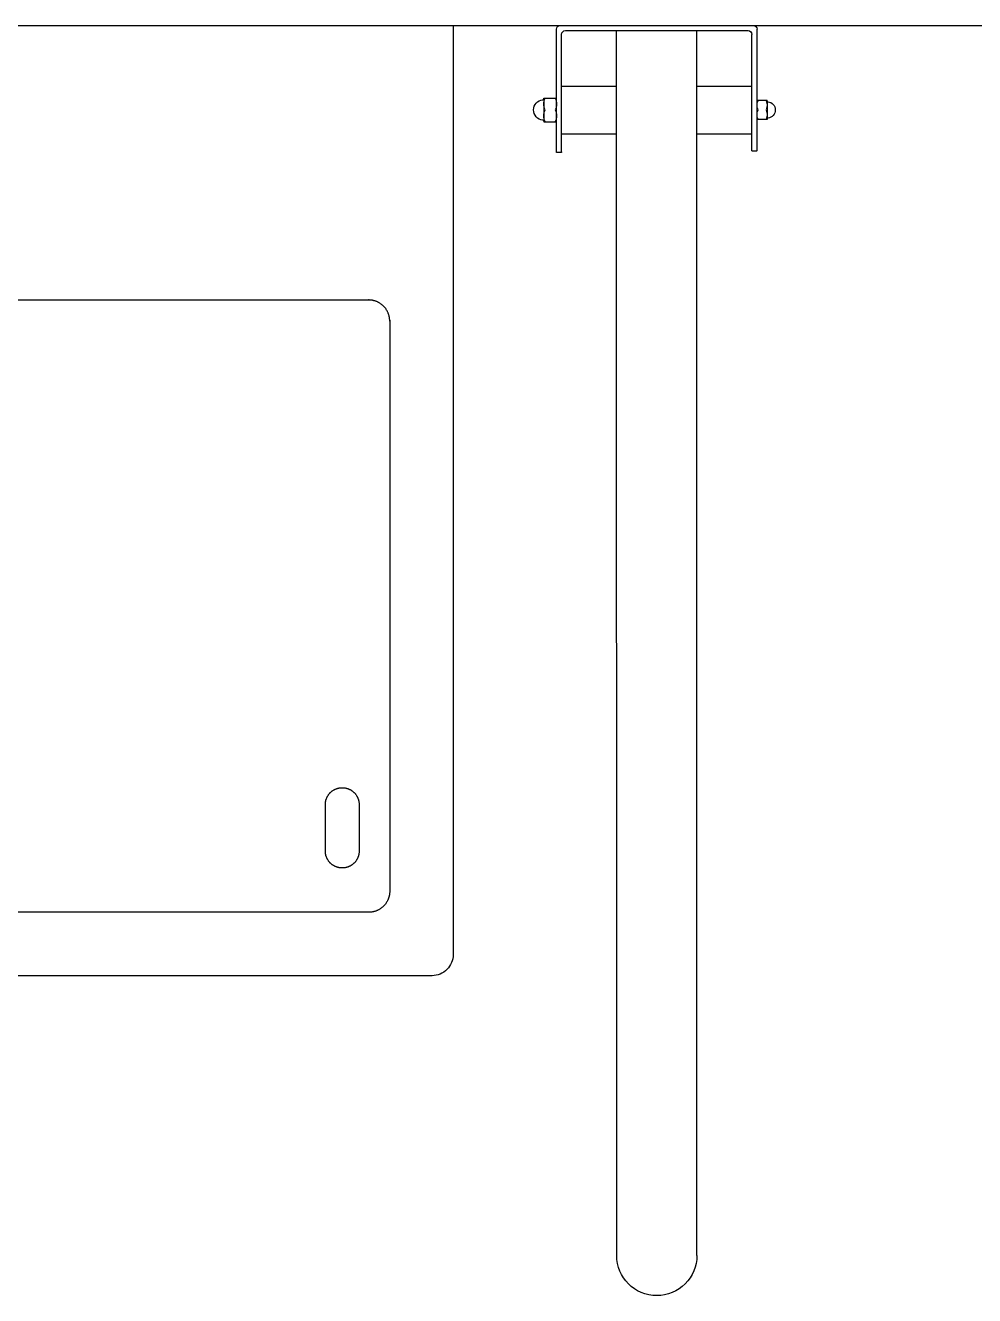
# Model space of a CAD drawing. Header units: millimetres. Extents: x -205 to 117945, y 114 to 103664.
# Drawn here: x 68143 to 68593, y 62462 to 63064 of the extents above; entities that cross this region are included whole.
import ezdxf

# ---------------------------------------------------------------- set-up
doc = ezdxf.new("R2010")
doc.units = ezdxf.units.MM
doc.layers.add('A-TOILET', color=252, linetype='Continuous')
doc.layers.add('A-WALL', color=3, linetype='Continuous')

# ---------------------------------------------------------------- blocks, each defined once
blk = doc.blocks.new('세면대 손잡이')
for p, q in [((39.21, 582.51), (39.2, 2.5)), ((77.21, 582.51), (77.2, 2.5)), ((12.86, 60.21), (10.97, 60.21)), ((10.67, 59.92), (10.7, 1.79)), ((13.16, 59.92), (13.16, 4.26)), ((103.21, 59.24), (103.22, 4.26)), ((105.39, 59.54), (103.5, 59.54)), ((105.69, 59.24), (105.7, 1.79)), ((13.16, 51.31), (39.2, 51.31)), ((77.2, 51.31), (103.21, 51.31)), ((4.75, 45.6), (10.69, 45.61)), ((4.75, 45.45), (4.75, 45.6)), ((4.75, 34.59), (4.75, 45.45)), ((110.44, 44.52), (105.69, 44.52)), ((105.69, 44.52), (105.69, 35.59)), ((110.44, 44.4), (110.44, 44.52)), ((110.44, 35.71), (110.44, 44.4)), ((4.75, 34.59), (4.75, 34.44)), ((4.75, 34.44), (10.69, 34.44)), ((110.44, 35.59), (105.69, 35.59)), ((110.44, 35.71), (110.44, 35.59)), ((13.16, 28.74), (39.2, 28.74)), ((77.2, 28.74), (103.21, 28.74)), ((12.49, 0.01), (103.94, 0.01)), ((14.95, 2.48), (101.44, 2.48))]:
    blk.add_line(p, q)
for centre, radius, start, end in [((58.21, 582.51), 19, 90, 179.99901), ((58.21, 582.51), 19, 359.99901, 90), ((10.97, 59.92), 0.297, 90.01681, 180.01681), ((12.86, 59.92), 0.297, 0.01681, 90.01681), ((103.5, 59.24), 0.297, 90.01681, 180.01681), ((105.39, 59.24), 0.297, 0.01681, 90.01681), ((4.75, 40.02), 4.87, 96.25696, 263.77667), ((4.16, 45.45), 0.594, 276.25696, 0.01681), ((11.6, 42.82), 6.85, 155.99388, 204.03974), ((3.83, 42.81), 6.85, 335.99388, 24.03974), ((111.18, 42.29), 5.48, 155.99388, 204.03974), ((104.96, 42.29), 5.48, 335.99388, 24.03974), ((110.92, 44.4), 0.475, 180.01681, 263.77667), ((110.44, 40.05), 3.9, 276.25696, 83.77667), ((11.61, 37.23), 6.85, 155.99388, 204.03974), ((3.83, 37.23), 6.85, 335.99388, 24.03974), ((111.18, 37.82), 5.48, 155.99388, 204.03974), ((104.96, 37.82), 5.48, 335.99388, 24.03974), ((110.92, 35.71), 0.475, 96.25696, 180.01681), ((4.16, 34.59), 0.594, 0.01681, 83.77667), ((12.48, 1.79), 1.78, 180.01681, 270.01681), ((14.94, 4.26), 1.78, 180.01681, 270.01681), ((101.44, 4.26), 1.78, 270.01681, 0.01681), ((103.92, 1.79), 1.78, 270.01681, 0.01681)]:
    blk.add_arc(centre, radius, start, end)
blk = doc.blocks.new('A$C0275ab8a')
blk.add_wipeout([(510.06, -440.9), (510.04, -441.13), (510.01, -441.36), (509.97, -441.59), (509.93, -441.82), (509.89, -442.05), (509.84, -442.28), (509.78, -442.52), (509.71, -442.75), (509.65, -442.98), (509.57, -443.22), (509.49, -443.45), (509.4, -443.68), (509.3, -443.91), (509.2, -444.14), (509.1, -444.37), (508.98, -444.59), (508.86, -444.82), (508.74, -445.04), (508.61, -445.26), (508.47, -445.47), (508.33, -445.68), (508.18, -445.89), (508.02, -446.1), (507.86, -446.3), (507.7, -446.5), (507.53, -446.7), (507.35, -446.89), (507.17, -447.07), (506.99, -447.25), (506.8, -447.43), (506.6, -447.6), (506.4, -447.76), (506.2, -447.92), (505.99, -448.08), (505.79, -448.23), (505.57, -448.37), (505.36, -448.51), (505.14, -448.64), (504.92, -448.76), (504.69, -448.88), (504.47, -449), (504.24, -449.1), (504.01, -449.2), (503.78, -449.3), (503.55, -449.39), (503.32, -449.47), (503.08, -449.54), (502.85, -449.61), (502.62, -449.68), (502.38, -449.74), (502.15, -449.79), (501.92, -449.83), (501.69, -449.87), (501.46, -449.91), (501.23, -449.94), (501, -449.96), (500.77, -449.98), (500.54, -449.99), (500.32, -450), (500.1, -450), (10, -450), (9.78, -450), (9.56, -449.99), (9.33, -449.98), (9.1, -449.96), (8.87, -449.94), (8.64, -449.91), (8.41, -449.87), (8.18, -449.83), (7.95, -449.79), (7.72, -449.74), (7.48, -449.68), (7.25, -449.61), (7.02, -449.54), (6.78, -449.47), (6.55, -449.39), (6.32, -449.3), (6.09, -449.2), (5.86, -449.1), (5.63, -449), (5.41, -448.88), (5.18, -448.76), (4.96, -448.64), (4.74, -448.51), (4.53, -448.37), (4.32, -448.23), (4.11, -448.08), (3.9, -447.92), (3.7, -447.76), (3.5, -447.6), (3.3, -447.43), (3.11, -447.25), (2.93, -447.07), (2.75, -446.89), (2.57, -446.7), (2.4, -446.5), (2.24, -446.3), (2.08, -446.1), (1.92, -445.89), (1.77, -445.68), (1.63, -445.47), (1.49, -445.26), (1.36, -445.04), (1.24, -444.82), (1.12, -444.59), (1, -444.37), (0.9, -444.14), (0.8, -443.91), (0.7, -443.68), (0.61, -443.45), (0.53, -443.22), (0.46, -442.98), (0.39, -442.75), (0.32, -442.52), (0.26, -442.28), (0.21, -442.05), (0.17, -441.82), (0.13, -441.59), (0.09, -441.36), (0.06, -441.13), (0.04, -440.9), (0.02, -440.67), (0.01, -440.44), (0, -440.22), (0, -440), (0, 0), (510.1, 0), (510.1, -440), (510.1, -440.22), (510.09, -440.44), (510.08, -440.67)])
for p, q in [((269.05, -130.03), (470.24, -130.03)), ((470.32, -130.03), (470.09, -130.03)), ((470.54, -130.04), (470.32, -130.03)), ((470.76, -130.05), (470.54, -130.04)), ((470.99, -130.07), (470.76, -130.05)), ((471.22, -130.09), (470.99, -130.07)), ((471.45, -130.12), (471.22, -130.09)), ((471.68, -130.15), (471.45, -130.12)), ((471.91, -130.19), (471.68, -130.15)), ((472.15, -130.24), (471.91, -130.19)), ((472.38, -130.29), (472.15, -130.24)), ((472.61, -130.35), (472.38, -130.29)), ((472.85, -130.41), (472.61, -130.35)), ((473.08, -130.48), (472.85, -130.41)), ((473.31, -130.56), (473.08, -130.48)), ((473.54, -130.64), (473.31, -130.56)), ((473.77, -130.73), (473.54, -130.64)), ((474.01, -130.82), (473.77, -130.73)), ((474.23, -130.92), (474.01, -130.82)), ((474.46, -131.03), (474.23, -130.92)), ((474.69, -131.14), (474.46, -131.03)), ((474.91, -131.26), (474.69, -131.14)), ((475.13, -131.39), (474.91, -131.26)), ((475.35, -131.52), (475.13, -131.39)), ((475.57, -131.66), (475.35, -131.52)), ((475.78, -131.8), (475.57, -131.66)), ((475.99, -131.95), (475.78, -131.8)), ((476.19, -132.1), (475.99, -131.95)), ((476.4, -132.26), (476.19, -132.1)), ((476.6, -132.43), (476.4, -132.26)), ((476.79, -132.6), (476.6, -132.43)), ((476.98, -132.77), (476.79, -132.6)), ((477.17, -132.96), (476.98, -132.77)), ((477.35, -133.14), (477.17, -132.96)), ((477.52, -133.33), (477.35, -133.14)), ((477.69, -133.53), (477.52, -133.33)), ((477.86, -133.72), (477.69, -133.53)), ((478.02, -133.93), (477.86, -133.72)), ((478.17, -134.13), (478.02, -133.93)), ((478.32, -134.34), (478.17, -134.13)), ((478.46, -134.55), (478.32, -134.34)), ((478.6, -134.77), (478.46, -134.55)), ((478.73, -134.99), (478.6, -134.77)), ((478.86, -135.21), (478.73, -134.99)), ((478.98, -135.43), (478.86, -135.21)), ((479.09, -135.66), (478.98, -135.43)), ((479.2, -135.89), (479.09, -135.66)), ((479.3, -136.12), (479.2, -135.89)), ((479.39, -136.35), (479.3, -136.12)), ((479.48, -136.58), (479.39, -136.35)), ((479.56, -136.81), (479.48, -136.58)), ((479.64, -137.04), (479.56, -136.81)), ((479.71, -137.28), (479.64, -137.04)), ((479.77, -137.51), (479.71, -137.28)), ((479.83, -137.74), (479.77, -137.51)), ((479.88, -137.98), (479.83, -137.74)), ((479.93, -138.21), (479.88, -137.98)), ((479.97, -138.44), (479.93, -138.21)), ((480, -138.67), (479.97, -138.44)), ((480.03, -138.9), (480, -138.67)), ((480.05, -139.13), (480.03, -138.9)), ((480.07, -139.36), (480.05, -139.13)), ((480.09, -139.58), (480.07, -139.36)), ((480.09, -139.81), (480.09, -139.58)), ((480.1, -140.03), (480.09, -139.81)), ((480.1, -139.64), (480.1, -409.99)), ((449.85, -366.97), (449.9, -366.78)), ((449.9, -366.78), (449.95, -366.6)), ((449.95, -366.6), (450.01, -366.41)), ((450.01, -366.41), (450.08, -366.22)), ((450.08, -366.22), (450.15, -366.04)), ((450.15, -366.04), (450.23, -365.85)), ((450.23, -365.85), (450.31, -365.67)), ((450.31, -365.67), (450.39, -365.49)), ((450.39, -365.49), (450.48, -365.31)), ((450.48, -365.31), (450.58, -365.13)), ((450.58, -365.13), (450.68, -364.95)), ((450.68, -364.95), (450.78, -364.78)), ((450.78, -364.78), (450.89, -364.61)), ((450.89, -364.61), (451.01, -364.44)), ((451.01, -364.44), (451.13, -364.27)), ((451.13, -364.27), (451.25, -364.1)), ((451.25, -364.1), (451.38, -363.94)), ((451.38, -363.94), (451.51, -363.78)), ((451.51, -363.78), (451.65, -363.63)), ((451.65, -363.63), (451.79, -363.47)), ((451.79, -363.47), (451.93, -363.33)), ((451.93, -363.33), (452.08, -363.18)), ((452.08, -363.18), (452.23, -363.04)), ((452.23, -363.04), (452.39, -362.9)), ((452.39, -362.9), (452.55, -362.77)), ((452.55, -362.77), (452.71, -362.64)), ((452.71, -362.64), (452.87, -362.52)), ((452.87, -362.52), (453.04, -362.4)), ((453.04, -362.4), (453.21, -362.29)), ((453.21, -362.29), (453.38, -362.18)), ((453.38, -362.18), (453.56, -362.07)), ((453.56, -362.07), (453.74, -361.97)), ((453.74, -361.97), (453.92, -361.88)), ((453.92, -361.88), (454.1, -361.79)), ((454.1, -361.79), (454.28, -361.7)), ((454.28, -361.7), (454.46, -361.62)), ((454.46, -361.62), (454.65, -361.54)), ((454.65, -361.54), (454.83, -361.47)), ((454.83, -361.47), (455.02, -361.41)), ((455.02, -361.41), (455.2, -361.35)), ((455.2, -361.35), (455.39, -361.29)), ((455.39, -361.29), (455.58, -361.24)), ((455.58, -361.24), (455.76, -361.19)), ((455.76, -361.19), (455.95, -361.15)), ((455.95, -361.15), (456.13, -361.12)), ((456.13, -361.12), (456.32, -361.08)), ((456.32, -361.08), (456.5, -361.06)), ((456.5, -361.06), (456.69, -361.03)), ((456.69, -361.03), (456.87, -361.01)), ((456.87, -361.01), (457.05, -361)), ((457.05, -361), (457.23, -360.99)), ((457.23, -360.99), (457.41, -360.98)), ((457.41, -360.98), (457.59, -360.98)), ((457.59, -360.98), (457.77, -360.98)), ((457.77, -360.98), (457.95, -360.99)), ((457.95, -360.99), (458.13, -361)), ((458.13, -361), (458.31, -361.01)), ((458.31, -361.01), (458.49, -361.03)), ((458.49, -361.03), (458.68, -361.06)), ((458.68, -361.06), (458.86, -361.08)), ((458.86, -361.08), (459.05, -361.12)), ((459.05, -361.12), (459.23, -361.15)), ((459.23, -361.15), (459.42, -361.19)), ((459.42, -361.19), (459.61, -361.24)), ((459.61, -361.24), (459.79, -361.29)), ((459.79, -361.29), (459.98, -361.35)), ((459.98, -361.35), (460.17, -361.41)), ((460.17, -361.41), (460.35, -361.47)), ((460.35, -361.47), (460.54, -361.54)), ((460.54, -361.54), (460.72, -361.62)), ((460.72, -361.62), (460.9, -361.7)), ((460.9, -361.7), (461.09, -361.79)), ((461.09, -361.79), (461.27, -361.88)), ((461.27, -361.88), (461.44, -361.97)), ((461.44, -361.97), (461.62, -362.07)), ((461.62, -362.07), (461.8, -362.18)), ((461.8, -362.18), (461.97, -362.29)), ((461.97, -362.29), (462.14, -362.4)), ((462.14, -362.4), (462.31, -362.52)), ((462.31, -362.52), (462.47, -362.64)), ((462.47, -362.64), (462.63, -362.77)), ((462.63, -362.77), (462.79, -362.9)), ((462.79, -362.9), (462.95, -363.04)), ((462.95, -363.04), (463.1, -363.18)), ((463.1, -363.18), (463.25, -363.33)), ((463.25, -363.33), (463.39, -363.47)), ((463.39, -363.47), (463.53, -363.63)), ((463.53, -363.63), (463.67, -363.78)), ((463.67, -363.78), (463.8, -363.94)), ((463.8, -363.94), (463.93, -364.1)), ((463.93, -364.1), (464.05, -364.27)), ((464.05, -364.27), (464.17, -364.44)), ((464.17, -364.44), (464.29, -364.61)), ((464.29, -364.61), (464.4, -364.78)), ((464.4, -364.78), (464.5, -364.95)), ((464.5, -364.95), (464.6, -365.13)), ((464.6, -365.13), (464.7, -365.31)), ((464.7, -365.31), (464.79, -365.49)), ((464.79, -365.49), (464.87, -365.67)), ((464.87, -365.67), (464.95, -365.85)), ((464.95, -365.85), (465.03, -366.04)), ((465.03, -366.04), (465.1, -366.22)), ((465.1, -366.22), (465.17, -366.41)), ((465.17, -366.41), (465.23, -366.6)), ((465.23, -366.6), (465.28, -366.78)), ((465.28, -366.78), (465.33, -366.97)), ((449.59, -368.81), (449.6, -368.63)), ((449.59, -368.98), (449.59, -368.81)), ((449.59, -390.99), (449.59, -368.98)), ((449.6, -368.63), (449.61, -368.45)), ((449.61, -368.45), (449.62, -368.26)), ((449.62, -368.26), (449.64, -368.08)), ((449.64, -368.08), (449.66, -367.9)), ((449.66, -367.9), (449.69, -367.71)), ((449.69, -367.71), (449.72, -367.53)), ((449.72, -367.53), (449.76, -367.34)), ((449.76, -367.34), (449.8, -367.16)), ((449.8, -367.16), (449.85, -366.97)), ((465.33, -366.97), (465.38, -367.16)), ((465.38, -367.16), (465.42, -367.34)), ((465.42, -367.34), (465.46, -367.53)), ((465.46, -367.53), (465.49, -367.71)), ((465.49, -367.71), (465.52, -367.9)), ((465.52, -367.9), (465.54, -368.08)), ((465.54, -368.08), (465.56, -368.26)), ((465.56, -368.26), (465.57, -368.45)), ((465.57, -368.45), (465.58, -368.63)), ((465.58, -368.63), (465.59, -368.81)), ((465.59, -368.81), (465.59, -368.98)), ((465.59, -368.98), (465.59, -390.99)), ((449.59, -391.17), (449.59, -390.99)), ((449.6, -391.35), (449.59, -391.17)), ((449.61, -391.53), (449.6, -391.35)), ((449.62, -391.71), (449.61, -391.53)), ((449.64, -391.89), (449.62, -391.71)), ((449.66, -392.07), (449.64, -391.89)), ((449.69, -392.26), (449.66, -392.07)), ((449.72, -392.44), (449.69, -392.26)), ((449.76, -392.63), (449.72, -392.44)), ((449.8, -392.82), (449.76, -392.63)), ((449.85, -393), (449.8, -392.82)), ((449.9, -393.19), (449.85, -393)), ((449.95, -393.38), (449.9, -393.19)), ((450.01, -393.56), (449.95, -393.38)), ((450.08, -393.75), (450.01, -393.56)), ((450.15, -393.93), (450.08, -393.75)), ((450.23, -394.12), (450.15, -393.93)), ((450.31, -394.3), (450.23, -394.12)), ((450.39, -394.48), (450.31, -394.3)), ((450.48, -394.66), (450.39, -394.48)), ((450.58, -394.84), (450.48, -394.66)), ((450.68, -395.02), (450.58, -394.84)), ((450.78, -395.19), (450.68, -395.02)), ((450.89, -395.37), (450.78, -395.19)), ((451.01, -395.54), (450.89, -395.37)), ((451.13, -395.7), (451.01, -395.54)), ((451.25, -395.87), (451.13, -395.7)), ((451.38, -396.03), (451.25, -395.87)), ((451.51, -396.19), (451.38, -396.03)), ((451.65, -396.35), (451.51, -396.19)), ((451.79, -396.5), (451.65, -396.35)), ((451.93, -396.65), (451.79, -396.5)), ((452.08, -396.79), (451.93, -396.65)), ((452.23, -396.93), (452.08, -396.79)), ((452.39, -397.07), (452.23, -396.93)), ((462.95, -396.93), (462.79, -397.07)), ((463.1, -396.79), (462.95, -396.93)), ((463.25, -396.65), (463.1, -396.79)), ((463.39, -396.5), (463.25, -396.65)), ((463.53, -396.35), (463.39, -396.5)), ((463.67, -396.19), (463.53, -396.35)), ((463.8, -396.03), (463.67, -396.19)), ((463.93, -395.87), (463.8, -396.03)), ((464.05, -395.7), (463.93, -395.87)), ((464.17, -395.54), (464.05, -395.7)), ((464.29, -395.37), (464.17, -395.54)), ((464.4, -395.19), (464.29, -395.37)), ((464.5, -395.02), (464.4, -395.19)), ((464.6, -394.84), (464.5, -395.02)), ((464.7, -394.66), (464.6, -394.84)), ((464.79, -394.48), (464.7, -394.66)), ((464.87, -394.3), (464.79, -394.48)), ((464.95, -394.12), (464.87, -394.3)), ((465.03, -393.93), (464.95, -394.12)), ((465.1, -393.75), (465.03, -393.93)), ((465.17, -393.56), (465.1, -393.75)), ((465.23, -393.38), (465.17, -393.56)), ((465.28, -393.19), (465.23, -393.38)), ((465.33, -393), (465.28, -393.19)), ((465.38, -392.82), (465.33, -393)), ((465.42, -392.63), (465.38, -392.82)), ((465.46, -392.44), (465.42, -392.63)), ((465.49, -392.26), (465.46, -392.44)), ((465.52, -392.07), (465.49, -392.26)), ((465.54, -391.89), (465.52, -392.07)), ((465.56, -391.71), (465.54, -391.89)), ((465.57, -391.53), (465.56, -391.71)), ((465.58, -391.35), (465.57, -391.53)), ((465.59, -391.17), (465.58, -391.35)), ((465.59, -390.99), (465.59, -391.17)), ((452.55, -397.2), (452.39, -397.07)), ((452.71, -397.33), (452.55, -397.2)), ((452.87, -397.45), (452.71, -397.33)), ((453.04, -397.57), (452.87, -397.45)), ((453.21, -397.69), (453.04, -397.57)), ((453.38, -397.8), (453.21, -397.69)), ((453.56, -397.9), (453.38, -397.8)), ((453.74, -398), (453.56, -397.9)), ((453.92, -398.1), (453.74, -398)), ((454.1, -398.19), (453.92, -398.1)), ((454.28, -398.27), (454.1, -398.19)), ((454.46, -398.35), (454.28, -398.27)), ((454.65, -398.43), (454.46, -398.35)), ((454.83, -398.5), (454.65, -398.43)), ((455.02, -398.56), (454.83, -398.5)), ((455.2, -398.63), (455.02, -398.56)), ((455.39, -398.68), (455.2, -398.63)), ((455.58, -398.73), (455.39, -398.68)), ((455.76, -398.78), (455.58, -398.73)), ((455.95, -398.82), (455.76, -398.78)), ((456.13, -398.86), (455.95, -398.82)), ((456.32, -398.89), (456.13, -398.86)), ((456.5, -398.92), (456.32, -398.89)), ((456.69, -398.94), (456.5, -398.92)), ((456.87, -398.96), (456.69, -398.94)), ((457.05, -398.97), (456.87, -398.96)), ((457.23, -398.98), (457.05, -398.97)), ((457.41, -398.99), (457.23, -398.98)), ((457.59, -398.99), (457.41, -398.99)), ((457.77, -398.99), (457.59, -398.99)), ((457.95, -398.98), (457.77, -398.99)), ((458.13, -398.97), (457.95, -398.98)), ((458.31, -398.96), (458.13, -398.97)), ((458.49, -398.94), (458.31, -398.96)), ((458.68, -398.92), (458.49, -398.94)), ((458.86, -398.89), (458.68, -398.92)), ((459.05, -398.86), (458.86, -398.89)), ((459.23, -398.82), (459.05, -398.86)), ((459.42, -398.78), (459.23, -398.82)), ((459.61, -398.73), (459.42, -398.78)), ((459.79, -398.68), (459.61, -398.73)), ((459.98, -398.63), (459.79, -398.68)), ((460.17, -398.56), (459.98, -398.63)), ((460.35, -398.5), (460.17, -398.56)), ((460.54, -398.43), (460.35, -398.5)), ((460.72, -398.35), (460.54, -398.43)), ((460.9, -398.27), (460.72, -398.35)), ((461.09, -398.19), (460.9, -398.27)), ((461.27, -398.1), (461.09, -398.19)), ((461.44, -398), (461.27, -398.1)), ((461.62, -397.9), (461.44, -398)), ((461.8, -397.8), (461.62, -397.9)), ((461.97, -397.69), (461.8, -397.8)), ((462.14, -397.57), (461.97, -397.69)), ((462.31, -397.45), (462.14, -397.57)), ((462.47, -397.33), (462.31, -397.45)), ((462.63, -397.2), (462.47, -397.33)), ((462.79, -397.07), (462.63, -397.2)), ((478.73, -415.03), (478.6, -415.25)), ((478.86, -414.81), (478.73, -415.03)), ((478.98, -414.59), (478.86, -414.81)), ((479.09, -414.36), (478.98, -414.59)), ((479.2, -414.13), (479.09, -414.36)), ((479.3, -413.9), (479.2, -414.13)), ((479.39, -413.67), (479.3, -413.9)), ((479.48, -413.44), (479.39, -413.67)), ((479.56, -413.21), (479.48, -413.44)), ((479.64, -412.98), (479.56, -413.21)), ((479.71, -412.74), (479.64, -412.98)), ((479.77, -412.51), (479.71, -412.74)), ((479.83, -412.28), (479.77, -412.51)), ((479.88, -412.04), (479.83, -412.28)), ((479.93, -411.81), (479.88, -412.04)), ((479.97, -411.58), (479.93, -411.81)), ((480, -411.35), (479.97, -411.58)), ((480.03, -411.12), (480, -411.35)), ((480.05, -410.89), (480.03, -411.12)), ((480.07, -410.66), (480.05, -410.89)), ((480.09, -410.44), (480.07, -410.66)), ((480.1, -409.99), (480.09, -410.21)), ((480.09, -410.21), (480.09, -410.44)), ((470.09, -419.99), (40.01, -419.99)), ((470.32, -419.99), (470.09, -419.99)), ((470.54, -419.98), (470.32, -419.99)), ((470.76, -419.97), (470.54, -419.98)), ((470.99, -419.95), (470.76, -419.97)), ((471.22, -419.93), (470.99, -419.95)), ((471.45, -419.9), (471.22, -419.93)), ((471.68, -419.87), (471.45, -419.9)), ((471.91, -419.83), (471.68, -419.87)), ((472.15, -419.78), (471.91, -419.83)), ((472.38, -419.73), (472.15, -419.78)), ((472.61, -419.67), (472.38, -419.73)), ((472.85, -419.61), (472.61, -419.67)), ((473.08, -419.54), (472.85, -419.61)), ((473.31, -419.46), (473.08, -419.54)), ((473.54, -419.38), (473.31, -419.46)), ((473.77, -419.29), (473.54, -419.38)), ((474.01, -419.2), (473.77, -419.29)), ((474.23, -419.1), (474.01, -419.2)), ((474.46, -418.99), (474.23, -419.1)), ((474.69, -418.88), (474.46, -418.99)), ((474.91, -418.76), (474.69, -418.88)), ((475.13, -418.63), (474.91, -418.76)), ((475.35, -418.5), (475.13, -418.63)), ((475.57, -418.36), (475.35, -418.5)), ((475.78, -418.22), (475.57, -418.36)), ((475.99, -418.07), (475.78, -418.22)), ((476.19, -417.92), (475.99, -418.07)), ((476.4, -417.76), (476.19, -417.92)), ((476.6, -417.59), (476.4, -417.76)), ((476.79, -417.42), (476.6, -417.59)), ((476.98, -417.25), (476.79, -417.42)), ((477.17, -417.06), (476.98, -417.25)), ((477.35, -416.88), (477.17, -417.06)), ((477.52, -416.69), (477.35, -416.88)), ((477.69, -416.49), (477.52, -416.69)), ((477.86, -416.3), (477.69, -416.49)), ((478.02, -416.09), (477.86, -416.3)), ((478.17, -415.89), (478.02, -416.09)), ((478.32, -415.68), (478.17, -415.89)), ((478.46, -415.47), (478.32, -415.68)), ((478.6, -415.25), (478.46, -415.47))]:
    blk.add_line(p, q)
blk.add_lwpolyline([(500.1, -450), (10, -450, -0.414214), (0, -440), (0, 0), (510.1, 0), (510.1, -440, -0.414214)], format="xyb", close=True)

msp = doc.modelspace()

# ---------------------------------------------------------------- linework, layer by layer
at = {"layer": 'A-WALL', "flags": 128}
msp.add_lwpolyline([(67594.81, 62913.56), (67594.81, 63063.56), (69594.81, 63063.56)], dxfattribs=at)

# ---------------------------------------------------------------- block references
at = {"layer": 'A-TOILET', "xscale": -1, "rotation": 179.9999999999733}
msp.add_blockref('세면대 손잡이', (68384.1, 63063.57), dxfattribs=at)

# ---------------------------------------------------------------- next in the draw order: block references
at = {"layer": 'A-TOILET', "rotation": 359.9999999999734}
msp.add_blockref('A$C0275ab8a', (67835.76, 63063.56), dxfattribs=at)

doc.saveas('drawing.dxf')
